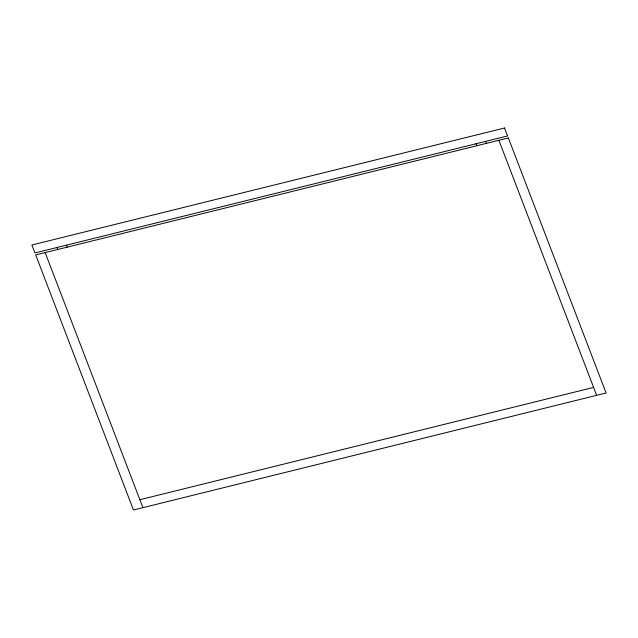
<?xml version="1.0" encoding="UTF-8"?>
<svg xmlns="http://www.w3.org/2000/svg" width="638" height="638" viewBox="0 0 638 638"><rect width="100%" height="100%" fill="white"/><g stroke="black" fill="none" stroke-linecap="round" stroke-linejoin="round"><path stroke-width="0.96" d="M139.874 499.714L593.603 387.394M498.884 140.28L596.65 395.345M485.526 141.413L486.284 143.398M476.068 143.749L476.833 145.735M66.456 245.151L67.221 247.137M57.005 247.488L57.763 249.474M45.162 252.592L142.92 507.665M504.53 127.999L31.9 245L34.946 252.951L507.577 135.95L504.53 127.999M508.342 137.936L35.712 254.937L133.47 510.001L606.1 393L508.342 137.936"/></g></svg>
